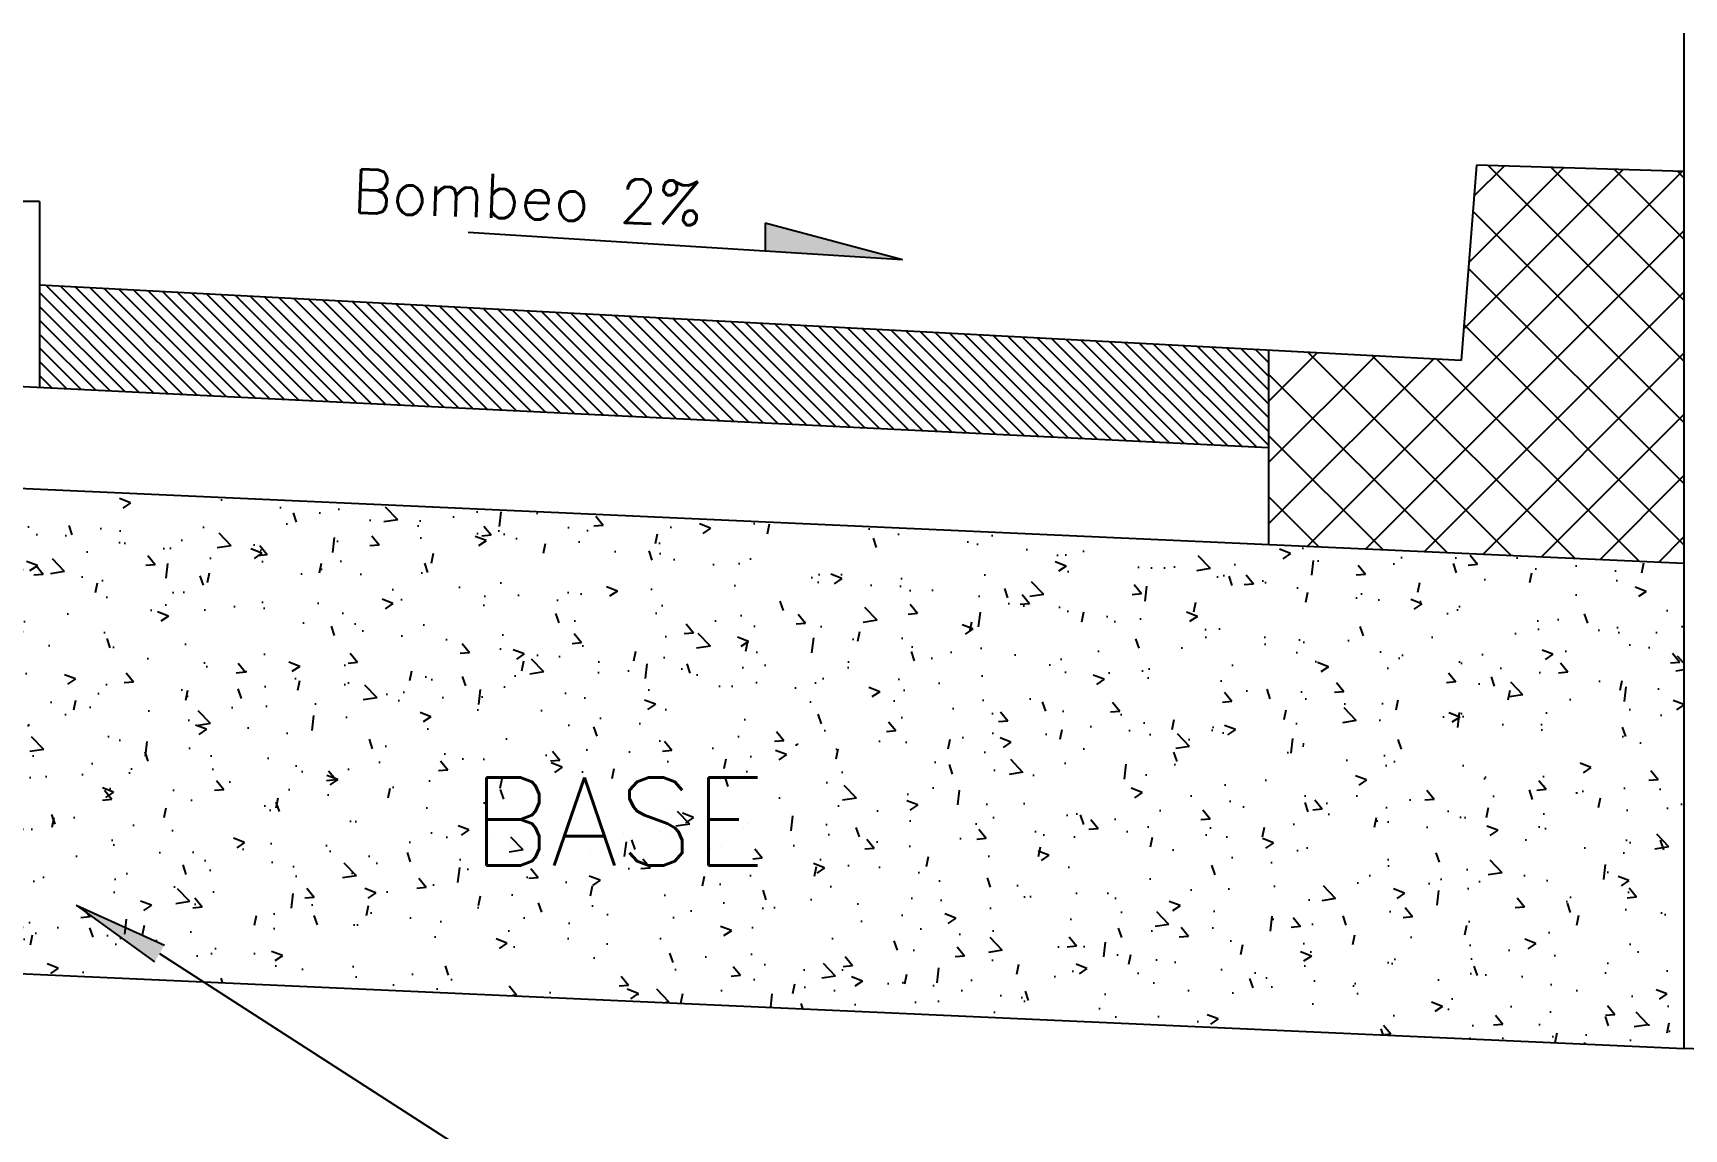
# Model space of a CAD drawing. Header units: millimetres. Extents: x 603733 to 1211550, y 1310999 to 2622648.
# Drawn here: x 604437.87 to 604450.85, y 1311050.17 to 1311058.79 of the extents above; entities that cross this region are included whole.
import ezdxf

# ---------------------------------------------------------------- set-up
doc = ezdxf.new("R2010")
doc.units = ezdxf.units.MM
doc.layers.add('acera', color=8, linetype='Continuous')
doc.layers.add('datos y tabla de areas', color=170, linetype='Continuous')
doc.styles.add('ROMANS', font='ROMANS', dxfattribs={"height": 0.2})

msp = doc.modelspace()

# ---------------------------------------------------------------- hatches: boundary and pattern name
h = msp.add_hatch()
h.set_pattern_fill('ANSI31', color=8, scale=0.613639, style=0)
h.set_pattern_definition([(135, (775179.94817, 983496.4606), (0.05423853855, 0.05423853855), [])])
h.paths.add_polyline_path([(604437.921, 1311056.805), (604447.581, 1311056.293), (604447.581, 1311055.529), (604437.921, 1311056.002)])
at = {"layer": 'acera'}
for points in [[(604444.703, 1311057.004), (604443.623, 1311057.294), (604443.623, 1311057.073)], [(604438.825, 1311051.486), (604438.902, 1311051.618), (604438.208, 1311051.933)]]:
    msp.add_hatch(color=7, dxfattribs=at).paths.add_polyline_path(points)
at = {"layer": 'acera', "true_color": 0xe3e3e3}
h = msp.add_hatch(dxfattribs=at)
h.set_pattern_fill('AR-CONC', color=254, scale=0.122728, style=0)
h.set_pattern_definition([(130, (871788.3924, 800237.91556), (-0.8802776633, -0.0770143165), [0.0920458522, -1.012504374]), (185, (871788.3924, 800237.9156), (0.1702864633, 0.9231488794), [0.0736366817, -0.8100034992]), (79.5486, (871788.31905, 800237.9091), (-0.7099918538, 0.8461340024), [0.0782269348, -0.8604963094]), (133.8158, (871788.3924, 800238.161), (-1.3098014908, -0.2031378497), [0.1380687783, -1.518756561]), (83.3644, (871788.2833, 800238.1441), (-1.1470910032, 1.1955134607), [0.1173404058, -1.290744258]), (188.8158, (871788.3924, 800238.161), (-1.14709007, 1.1955143567), [0.1104550226, -1.2150052488]), (159, (871788.2697, 800238.09965), (-0.7325709105, -0.4941253186), [0.0920458522, -1.012504374]), (214, (871788.2697, 800238.09965), (-0.298615561, 0.8899607181), [0.0736366817, -0.8100034992]), (108.5486, (871788.2086, 800238.0585), (-1.0311867716, 0.3958345923), [0.0782269348, -0.8604963094]), (142.5, (871788.3924, 800237.91556), (-0.01492352327, 0.40855331284), [0, -0.800185275, 0, -0.8222762795, 0, -0.8130716943]), (172.5, (871788.3924, 800237.91556), (-0.32285946344, 0.48405282842), [0, -0.46882020713, 0, -0.78177610455, 0, -0.30988770235]), (212.5, (871788.6661, 800237.91556), (-0.65514854737, -0.02768109853), [0, -0.3068195073, 0, -0.9572768627, 0, -1.27023276015]), (222.5, (871788.7888, 800237.91556), (-0.7157315725, 0.1228566454), [0, -0.39886535947, 0, -0.6357300191, 0, -0.9020493514])])
h.paths.add_polyline_path([(604450.846, 1311054.617), (604450.846, 1311050.807), (604434.523, 1311051.542), (604434.523, 1311055.352)])

# ---------------------------------------------------------------- linework, layer by layer
for p in [(604434.523, 1311051.542), (604456.287, 1311050.583)]:
    msp.add_line(p, (604450.846, 1311050.807))
at = {"layer": 'acera', "color": 7}
for p, q in [((604437.921, 1311057.464), (604437.649, 1311057.464)), ((604437.921, 1311057.464), (604437.921, 1311056.002)), ((604444.703, 1311057.004), (604443.623, 1311057.294)), ((604443.623, 1311057.294), (604443.623, 1311057.073)), ((604444.703, 1311057.004), (604441.291, 1311057.22)), ((604434.523, 1311056.169), (604447.581, 1311055.529)), ((604450.846, 1311054.617), (604450.846, 1311050.807)), ((604438.208, 1311051.933), (604438.902, 1311051.618)), ((604438.208, 1311051.933), (604438.825, 1311051.486)), ((604438.863, 1311051.552), (604444.731, 1311047.776))]:
    msp.add_line(p, q, dxfattribs=at)
at = {"layer": 'datos y tabla de areas', "color": 0}
for p, q in [((604450.846, 1311058.788), (604450.846, 1311054.617)), ((604447.883, 1311054.751), (604450.833, 1311057.7)), ((604449.214, 1311057.749), (604449.095, 1311056.213)), ((604449.115, 1311056.463), (604450.366, 1311057.714)), ((604449.155, 1311056.984), (604449.899, 1311057.728)), ((604449.195, 1311057.505), (604449.432, 1311057.742)), ((604450.846, 1311057.7), (604449.214, 1311057.749)), ((604450.846, 1311056.208), (604449.307, 1311057.746)), ((604450.846, 1311056.688), (604449.803, 1311057.731)), ((604450.846, 1311057.169), (604450.299, 1311057.716)), ((604450.846, 1311057.65), (604450.795, 1311057.702)), ((604450.846, 1311055.727), (604449.186, 1311057.387)), ((604448.344, 1311054.73), (604450.846, 1311057.232)), ((604450.846, 1311055.246), (604449.151, 1311056.94)), ((604449.095, 1311056.213), (604437.921, 1311056.805)), ((604448.804, 1311054.709), (604450.846, 1311056.752)), ((604450.846, 1311054.765), (604449.117, 1311056.494)), ((604447.581, 1311056.293), (604447.581, 1311054.764)), ((604447.581, 1311055.892), (604447.963, 1311056.273)), ((604447.581, 1311055.411), (604448.419, 1311056.248)), ((604449.49, 1311054.678), (604447.892, 1311056.276)), ((604449.993, 1311054.656), (604448.399, 1311056.249)), ((604449.264, 1311054.689), (604450.846, 1311056.271)), ((604447.581, 1311054.93), (604448.876, 1311056.224)), ((604450.497, 1311054.633), (604448.907, 1311056.223)), ((604448.986, 1311054.701), (604447.581, 1311056.106)), ((604449.724, 1311054.668), (604450.846, 1311055.79)), ((604448.483, 1311054.724), (604447.581, 1311055.625)), ((604450.846, 1311054.617), (604434.523, 1311055.352)), ((604450.184, 1311054.647), (604450.846, 1311055.309)), ((604447.979, 1311054.746), (604447.581, 1311055.144)), ((604450.645, 1311054.626), (604450.846, 1311054.828))]:
    msp.add_line(p, q, dxfattribs=at)

# ---------------------------------------------------------------- texts
at = {"style": 'ROMANS'}
msp.add_text('Bombeo 2%%%', height=0.34517, rotation=357.8748, dxfattribs=at).set_placement((604440.377, 1311057.376))
at = {"color": 7, "style": 'ROMANS'}
msp.add_text('BASE', height=0.6903, dxfattribs=at).set_placement((604441.316, 1311052.245))

doc.saveas('drawing.dxf')
